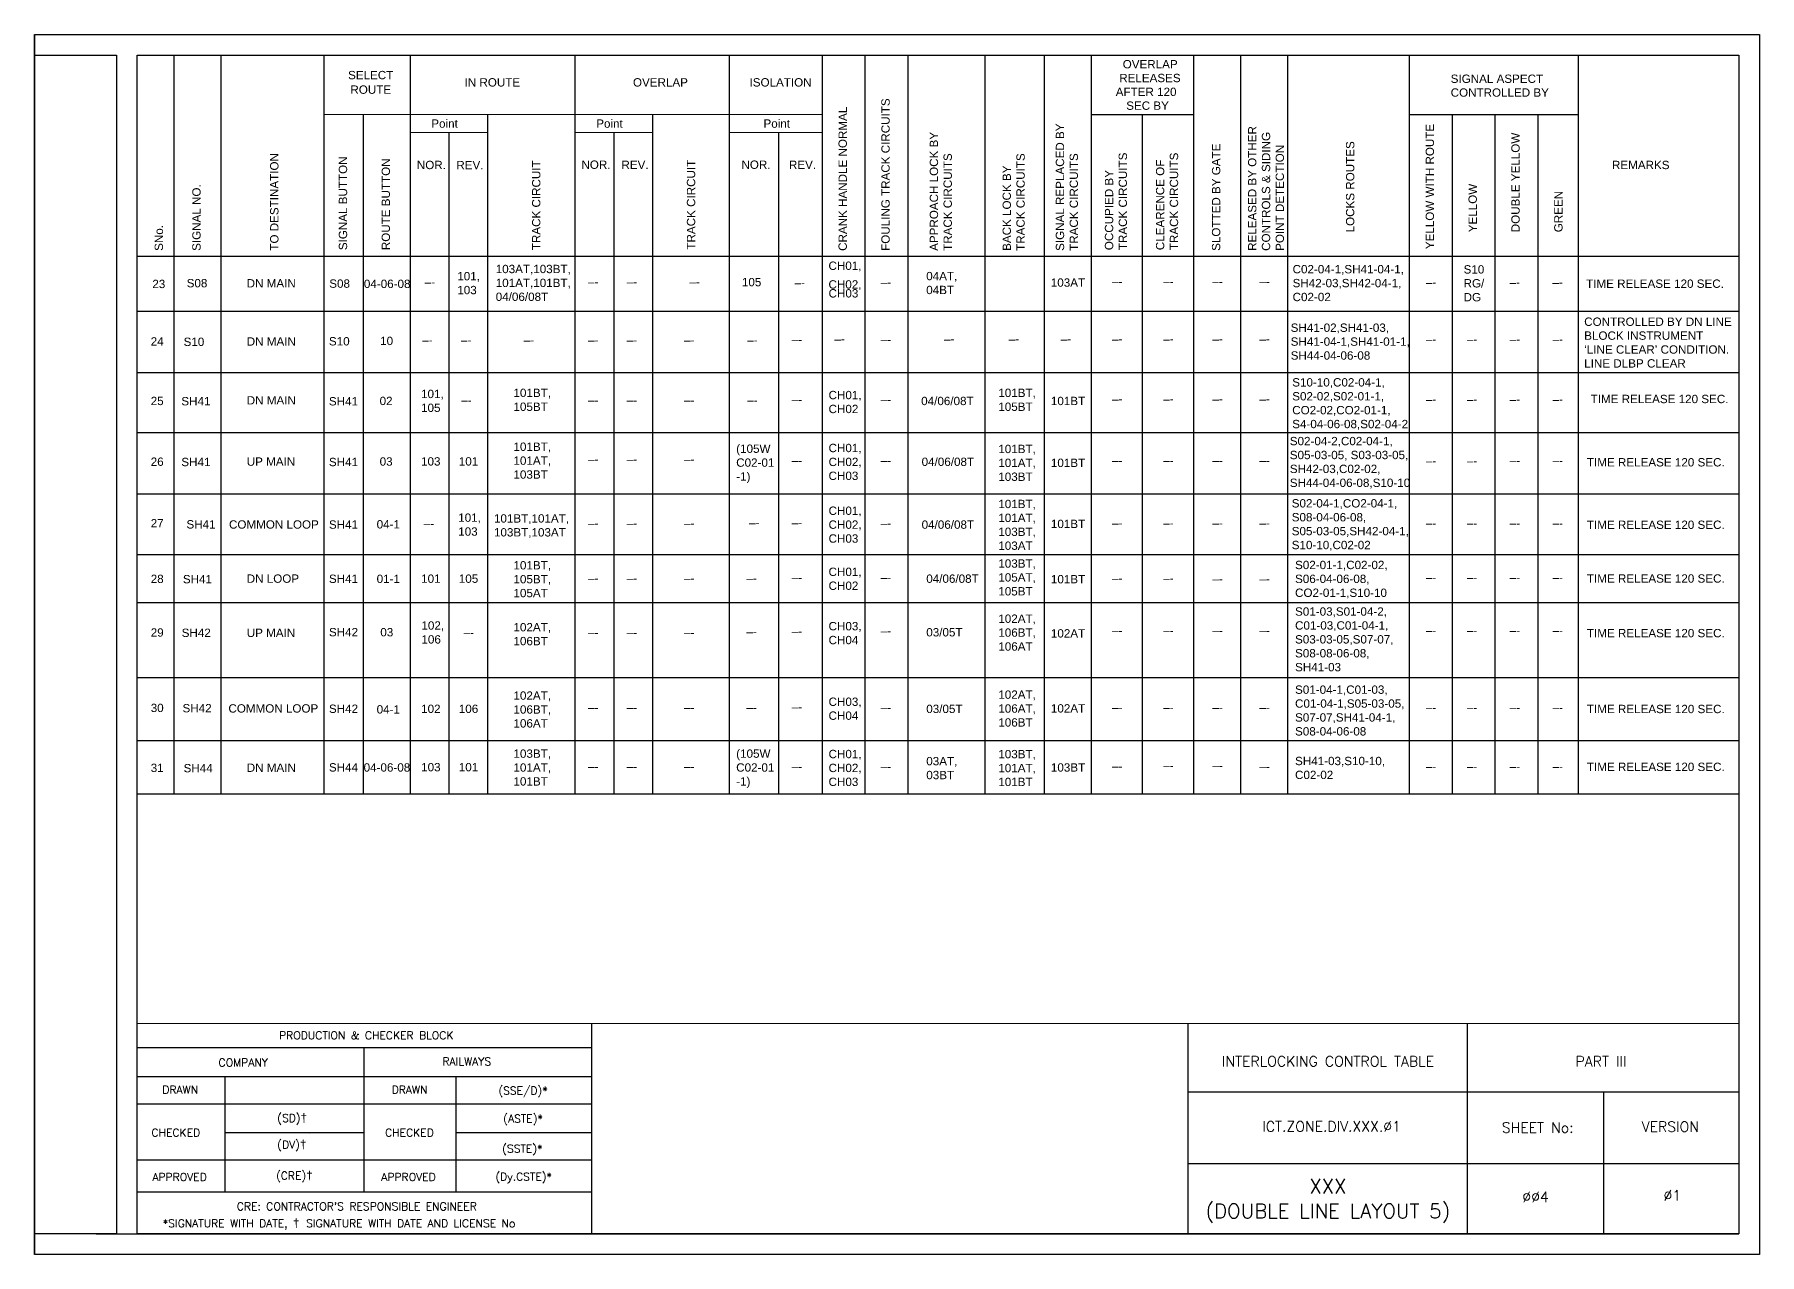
# Model space of a CAD drawing. Header units: inches. Extents: x -19 to 1640, y 43 to 732.
# Drawn here: x 1219.6 to 1639.6, y 42.8 to 339.8 of the extents above; entities that cross this region are included whole.
import ezdxf
from ezdxf.enums import TextEntityAlignment as Align

# ---------------------------------------------------------------- set-up
doc = ezdxf.new("R2010")
doc.units = ezdxf.units.IN
doc.header["$MEASUREMENT"] = 0
for name, color, linetype in [('PDF2_Text', 7, 'Continuous'), ('PDF3_Text', 7, 'Continuous'), ('PDF_Geometry', 7, 'Continuous'), ('PDF_Text', 7, 'Continuous')]:
    doc.layers.add(name, color=color, linetype=linetype)
doc.styles.add('PDF Arial', font='arial.ttf')
doc.styles.add('ROMANS', font='romans.shx', dxfattribs={"height": 2})

# ---------------------------------------------------------------- blocks, each defined once
blk = doc.blocks.new('A$C1B685902')
at = {"color": 7}
blk.add_line((0, 297), (0, 0), dxfattribs=at)
for points in [[(0, 297), (420, 297), (420, 0), (0, 0)], [(25, 292), (415, 292), (415, 5), (25, 5)]]:
    blk.add_lwpolyline(points, close=True, dxfattribs=at)
blk.add_lwpolyline([(0, 292), (20, 292), (20, 5), (0, 5)], dxfattribs=at)

msp = doc.modelspace()

# ---------------------------------------------------------------- linework, layer by layer
for p, q in [((1253.49, 334.84), (1253.49, 154.91)), ((1264.94, 334.84), (1264.94, 154.91)), ((1290.03, 334.84), (1290.03, 154.91)), ((1311.04, 334.84), (1311.04, 154.91)), ((1351.19, 334.84), (1351.19, 154.91)), ((1388.76, 334.84), (1388.76, 154.91)), ((1411.34, 334.84), (1411.34, 154.91)), ((1421.77, 334.84), (1421.77, 154.91)), ((1432.2, 334.84), (1432.2, 154.91)), ((1450.96, 334.84), (1450.96, 154.91)), ((1465.42, 334.84), (1465.42, 154.91)), ((1476.86, 334.84), (1476.86, 154.91)), ((1501.76, 334.84), (1501.76, 154.91)), ((1513.2, 334.84), (1513.2, 154.91)), ((1524.64, 334.84), (1524.64, 154.91)), ((1554.29, 334.84), (1554.29, 154.91)), ((1595.47, 334.84), (1595.47, 154.91)), ((1411.34, 320.3), (1290.24, 320.33)), ((1299.6, 320.4), (1299.6, 154.91)), ((1329.89, 320.33), (1329.89, 154.91)), ((1370.04, 320.4), (1370.04, 154.91)), ((1501.76, 320.28), (1476.86, 320.29)), ((1489.31, 320.4), (1489.31, 154.91)), ((1595.47, 320.26), (1554.29, 320.27)), ((1564.73, 320.26), (1564.73, 154.91)), ((1575.16, 320.26), (1575.16, 154.91)), ((1585.59, 320.26), (1585.59, 154.91)), ((1320.46, 316.05), (1320.46, 154.91)), ((1360.68, 315.98), (1360.68, 154.91)), ((1400.76, 315.98), (1400.76, 154.91)), ((1634.59, 285.76), (1244.59, 285.76)), ((1634.59, 272.43), (1244.59, 272.43)), ((1634.59, 257.45), (1244.59, 257.45)), ((1634.59, 242.88), (1244.59, 242.88)), ((1634.59, 227.97), (1244.59, 227.97)), ((1634.59, 213.17), (1244.59, 213.17)), ((1634.59, 201.49), (1244.59, 201.49)), ((1634.59, 183.23), (1244.59, 183.23)), ((1634.59, 167.87), (1244.59, 167.87)), ((1634.59, 154.91), (1244.59, 154.91)), ((1244.61, 99.11), (1634.59, 99.19)), ((1355.2, 99.19), (1355.2, 47.85)), ((1277.85, 93.14), (1244.6, 93.14)), ((1355.2, 93.13), (1277.85, 93.14)), ((1299.81, 93.14), (1299.81, 58.04)), ((1277.85, 86.1), (1244.6, 86.1)), ((1266.04, 58.04), (1266.04, 86.1)), ((1355.2, 86.09), (1277.85, 86.1)), ((1322.25, 58.04), (1322.25, 86.09)), ((1601.63, 82.47), (1601.63, 47.85)), ((1277.85, 79.43), (1244.6, 79.43)), ((1355.2, 79.42), (1277.85, 79.43)), ((1299.81, 72.45), (1266.04, 72.45)), ((1286.5, 72.3), (1286.5, 72.3)), ((1355.2, 72.45), (1322.25, 72.45)), ((1277.85, 65.78), (1244.6, 65.79)), ((1355.2, 65.78), (1277.85, 65.78)), ((1277.85, 58.04), (1244.6, 58.04)), ((1355.2, 58.04), (1277.84, 58.04))]:
    msp.add_line(p, q)
at = {"lineweight": -2}
for p, q in [((1500.45, 47.85), (1500.45, 99.19)), ((1500.45, 82.47), (1634.41, 82.47)), ((1500.45, 65.02), (1634.59, 65.02))]:
    msp.add_line(p, q, dxfattribs=at)
at = {"linetype": 'Continuous', "lineweight": -2}
for p, q in [((1568.53, 47.85), (1568.53, 99.19)), ((1234.59, 47.85), (1516.59, 47.85)), ((1234.59, 47.85), (1634.59, 47.85))]:
    msp.add_line(p, q, dxfattribs=at)
at = {"layer": 'PDF_Geometry', "lineweight": 15}
for points in [[(1264.94, 220.53), (1264.94, 334.91)], [(1290.03, 220.53), (1290.03, 334.91)], [(1501.76, 320.4), (1501.76, 334.84)], [(1513.2, 320.4), (1513.2, 334.84)], [(1524.64, 320.4), (1524.64, 334.84)], [(1290.24, 320.33), (1311.11, 320.33)], [(1311.11, 320.33), (1411.41, 320.33)], [(1476.93, 320.33), (1501.83, 320.33)], [(1501.76, 316.05), (1501.76, 320.4)], [(1513.2, 316.05), (1513.2, 320.4)], [(1524.64, 316.05), (1524.64, 320.4)], [(1311.11, 315.98), (1329.96, 315.98)], [(1320.46, 285.83), (1320.46, 316.05)], [(1351.26, 315.98), (1370.11, 315.98)], [(1388.76, 315.98), (1411.41, 315.98)], [(1501.76, 285.83), (1501.76, 316.05)], [(1513.2, 285.83), (1513.2, 316.05)], [(1524.64, 285.83), (1524.64, 316.05)], [(1411.34, 220.53), (1411.34, 285.76)], [(1421.77, 220.53), (1421.77, 285.76)]]:
    msp.add_lwpolyline(points, dxfattribs=at)

# ---------------------------------------------------------------- block references
msp.add_blockref('A$C1B685902', (1219.59, 42.85))

# ---------------------------------------------------------------- texts
at = {"style": 'ROMANS'}
for s, height, p in [('PRODUCTION & CHECKER BLOCK', 1.92, (1300.38, 96.2)), ('COMPANY', 1.92, (1270.42, 89.58)), ('RAILWAYS', 1.92, (1324.84, 89.84)), ('(SSE/D)*', 1.92, (1338.54, 82.75)), ('DRAWN', 1.92, (1255.07, 82.96)), ('DRAWN', 1.92, (1310.92, 82.96)), ('(ASTE)*', 1.92, (1338.54, 75.93)), ('CHECKED', 1.92, (1254.01, 72.5)), ('CHECKED', 1.92, (1310.88, 72.5)), ('(SSTE)*', 1.92, (1338.37, 68.6)), ('(Dy.CSTE)*', 1.92, (1338.7, 61.78)), ('APPROVED', 1.92, (1254.91, 61.7)), ('APPROVED', 1.92, (1310.65, 61.7)), ('XXX', 3.5, (1534.49, 59.48)), ("CRE: CONTRACTOR'S RESPONSIBLE ENGINEER", 1.92, (1298.07, 54.55)), ('(DOUBLE LINE LAYOUT 5)', 3.5, (1534.49, 53.45))]:
    msp.add_text(s, height=height, dxfattribs=at).set_placement(p, align=Align.MIDDLE_CENTER)
at = {"lineweight": -2, "style": 'ROMANS'}
for s, p in [('INTERLOCKING CONTROL TABLE', (1534.52, 89.87)), ('PART III', (1601.02, 89.87)), ('ICT.ZONE.DIV.XXX.Ø1', (1535.41, 74.03)), ('SHEET No:', (1585.59, 73.73)), ('VERSION', (1617.89, 73.96)), ('ØØ4 ', (1585.93, 56.87)), ('Ø1', (1618.35, 57.24))]:
    msp.add_text(s, height=2.5, dxfattribs=at).set_placement(p, align=Align.MIDDLE_CENTER)
at = {"char_height": 1.92, "attachment_point": 1, "style": 'ROMANS'}
for s, width, insert in [('(SD){\\fArial|b0|i0|c0|p34;\\H1.08333x;†}', 8.1172, (1278.7, 77.17)), ('(DV){\\fArial|b0|i0|c0|p34;\\H1.08333x;†}', 8.1172, (1278.7, 70.7)), ('(CRE){\\fArial|b0|i0|c0|p34;\\H1.08333x;†}', 8.1172, (1278.41, 63.17)), ('\\pi-5.76,l9.6,t9.6;*SIGNATURE WITH DATE, {\\fArial|b0|i0|c0|p34;\\H1.08333x;†  }SIGNATURE WITH DATE AND LICENSE No', 104.6362, (1246.99, 51.56))]:
    msp.add_mtext_dynamic_manual_height_columns(s, width=width, gutter_width=12.5, heights=[0], dxfattribs=dict(at, insert=insert))
at = {"layer": 'PDF2_Text', "attachment_point": 7, "style": 'PDF Arial'}
for s, insert, char_height in [('101,\\P103', (1322.53, 276.59), 2.03), ('103AT,103BT,\\P101AT,101BT,\\P04/06/08T', (1331.89, 274.95), 2.0298), ('CH01,', (1412.91, 282.16), 2.03), ('04AT,\\P04BT', (1436.71, 276.61), 2.03), ('C02-04-1,SH41-04-1,\\PSH42-03,SH42-04-1,\\PC02-02', (1525.91, 274.9), 2.0298), ('23', (1248.28, 278.08), 2.03), ('S08', (1256.64, 278.27), 2.03), ('S08', (1291.36, 278.16), 2.03), ('04-06-08', (1299.79, 278.1), 2.03), ('–-', (1314.59, 278.56), 2.03), ('–-', (1354.36, 278.6), 2.03), ('–-', (1363.8, 278.6), 2.03), ('–-', (1379.06, 278.6), 2.03), ('105', (1391.83, 278.52), 2.03), ('–-', (1404.64, 278.4), 2.03), ('CH02,', (1412.91, 277.61), 2.03), ('CH03', (1412.93, 275.79), 2.03), ('–-', (1425.63, 278.52), 2.03), ('103AT', (1467.04, 278.41), 2.03), ('–-', (1481.95, 278.68), 2.03), ('–-', (1494.41, 278.68), 2.03), ('–-', (1506.37, 278.68), 2.03), ('–-', (1517.83, 278.68), 2.03), ('–-', (1558.36, 278.49), 2.03), ('–-', (1578.76, 278.49), 2.03), ('–-', (1589.19, 278.49), 2.03), ('TIME RELEASE 120 SEC.', (1597.37, 278.14), 2.0298), ('CONTROLLED BY DN LINE\\PBLOCK INSTRUMENT \\P‘LINE CLEAR’ CONDITION.\\PLINE DLBP CLEAR', (1596.91, 258.73), 2.0298), ('S10', (1255.89, 263.99), 2.03), ('S10', (1291.28, 264.12), 2.03), ('10', (1303.75, 264.21), 2.03), ('–-', (1314, 264.44), 2.03), ('–-', (1323.44, 264.44), 2.03), ('–-', (1338.72, 264.44), 2.03), ('–-', (1354.37, 264.44), 2.03), ('–-', (1363.81, 264.44), 2.03), ('–-', (1377.76, 264.44), 2.03), ('–-', (1393.12, 264.44), 2.03), ('–-', (1403.96, 264.56), 2.03), ('–-', (1414.36, 264.7), 2.03), ('–-', (1425.65, 264.56), 2.03), ('–-', (1441.07, 264.7), 2.03), ('–-', (1456.82, 264.7), 2.03), ('–-', (1469.45, 264.7), 2.03), ('–-', (1481.97, 264.7), 2.03), ('–-', (1494.43, 264.7), 2.03), ('–-', (1506.39, 264.7), 2.03), ('–-', (1517.84, 264.7), 2.03), ('–-', (1558.38, 264.62), 2.03), ('–-', (1568.34, 264.62), 2.03), ('–-', (1578.77, 264.62), 2.03), ('–-', (1589.2, 264.62), 2.03), ('101,\\P105', (1313.71, 247.92), 2.03), ('101BT,\\P105BT', (1336.21, 248.18), 2.03), ('CH01,\\PCH02', (1412.93, 247.64), 2.03), ('101BT,\\P105BT', (1454.26, 248.18), 2.03), ('TIME RELEASE 120 SEC.', (1598.48, 250.07), 2.0298), ('SH41', (1255.34, 249.53), 2.03), ('SH41', (1291.28, 249.51), 2.03), ('02', (1303.62, 249.6), 2.03), ('–-', (1323.5, 249.83), 2.03), ('–-', (1354.37, 249.83), 2.03), ('–-', (1363.81, 249.83), 2.03), ('–-', (1377.76, 249.83), 2.03), ('–-', (1393.12, 249.83), 2.03), ('–-', (1403.96, 249.95), 2.03), ('–-', (1425.65, 249.95), 2.03), ('04/06/08T', (1435.48, 249.59), 2.03), ('101BT', (1467.06, 249.59), 2.03), ('–-', (1481.97, 250.09), 2.03), ('–-', (1494.43, 250.09), 2.03), ('–-', (1506.39, 250.09), 2.03), ('–-', (1517.84, 250.09), 2.03), ('–-', (1558.38, 250.01), 2.03), ('–-', (1568.34, 250.01), 2.03), ('–-', (1578.77, 250.01), 2.03), ('–-', (1589.2, 250.01), 2.03), ('101BT,\\P101AT,\\P103BT', (1336.21, 231.68), 2.03), ('(105W\\PC02-01\\P-1)', (1390.44, 230.62), 2.03), ('CH01,\\PCH02,\\PCH03', (1412.93, 231.37), 2.03), ('101BT,\\P101AT,\\P103BT', (1454.26, 231.14), 2.03), ('SH41', (1255.34, 234.73), 2.03), ('SH41', (1291.28, 234.73), 2.03), ('03', (1303.63, 234.85), 2.03), ('103', (1313.71, 234.87), 2.03), ('101', (1322.9, 234.87), 2.03), ('–-', (1354.37, 235.43), 2.03), ('–-', (1363.81, 235.43), 2.03), ('–-', (1377.76, 235.43), 2.03), ('–-', (1403.96, 235.14), 2.03), ('–-', (1425.65, 235.14), 2.03), ('04/06/08T', (1435.59, 234.78), 2.03), ('101BT', (1467.06, 234.53), 2.03), ('–-', (1481.97, 235.13), 2.03), ('–-', (1494.43, 235.13), 2.03), ('–-', (1506.39, 235.13), 2.03), ('–-', (1517.84, 235.13), 2.03), ('–-', (1558.38, 235.04), 2.03), ('–-', (1568.34, 235.04), 2.03), ('–-', (1578.77, 235.12), 2.03), ('–-', (1589.2, 235.12), 2.03), ('TIME RELEASE 120 SEC.', (1597.56, 234.66), 2.0298), ('101,\\P103', (1322.76, 217.8), 2.03), ('CH01,\\PCH02,\\PCH03', (1412.93, 216.1), 2.03), ('101BT,\\P101AT,\\P103BT,\\P103AT', (1454.26, 214.36), 2.03), ('SH41', (1256.59, 219.55), 2.03), ('SH41', (1291.28, 219.5), 2.03), ('04-1', (1302.9, 219.56), 2.03), ('–-', (1314.35, 219.77), 2.03), ('–-', (1354.37, 219.86), 2.03), ('–-', (1363.81, 219.86), 2.03), ('–-', (1377.76, 219.86), 2.03), ('–-', (1393.57, 219.98), 2.03), ('–-', (1403.96, 219.98), 2.03), ('–-', (1425.65, 219.83), 2.03), ('04/06/08T', (1435.59, 219.49), 2.03), ('101BT', (1467.06, 219.66), 2.03), ('–-', (1481.97, 219.89), 2.03), ('–-', (1494.43, 219.89), 2.03), ('–-', (1506.39, 219.89), 2.03), ('–-', (1517.84, 219.89), 2.03), ('–-', (1558.38, 219.88), 2.03), ('–-', (1568.34, 219.88), 2.03), ('–-', (1578.77, 219.88), 2.03), ('–-', (1589.2, 219.88), 2.03), ('TIME RELEASE 120 SEC.', (1597.56, 219.45), 2.0298), ('101BT,\\P105BT,\\P105AT', (1336.21, 202.82), 2.03), ('CH01,\\PCH02', (1412.93, 204.61), 2.03), ('103BT,\\P105AT,\\P105BT', (1454.26, 203.25), 2.03), ('SH41', (1255.72, 206.21), 2.03), ('SH41', (1291.28, 206.3), 2.03), ('01-1', (1302.9, 206.28), 2.03), ('101', (1313.73, 206.33), 2.03), ('105', (1322.9, 206.33), 2.03), ('–-', (1354.37, 206.45), 2.03), ('–-', (1363.81, 206.45), 2.03), ('–-', (1377.76, 206.45), 2.03), ('–-', (1392.93, 206.45), 2.03), ('–-', (1403.96, 206.6), 2.03), ('–-', (1425.65, 206.67), 2.03), ('04/06/08T', (1436.72, 206.33), 2.03), ('101BT', (1467.06, 206.2), 2.03), ('–-', (1481.97, 206.47), 2.03), ('–-', (1494.43, 206.47), 2.03), ('–-', (1506.39, 206.32), 2.03), ('–-', (1517.84, 206.32), 2.03), ('–-', (1558.38, 206.67), 2.03), ('–-', (1568.34, 206.67), 2.03), ('–-', (1578.77, 206.67), 2.03), ('–-', (1589.2, 206.67), 2.03), ('TIME RELEASE 120 SEC.', (1597.56, 206.37), 2.0298), ('102AT,\\P106BT,\\P106AT', (1454.26, 189.82), 2.03), ('SH42', (1255.42, 193.15), 2.03), ('SH42', (1291.28, 193.31), 2.03), ('03', (1303.79, 193.29), 2.03), ('102,\\P106', (1313.8, 191.54), 2.03), ('–-', (1324.05, 193.21), 2.03), ('102AT,\\P106BT', (1336.21, 191.13), 2.03), ('–-', (1354.37, 193.21), 2.03), ('–-', (1363.81, 193.21), 2.03), ('–-', (1377.76, 193.21), 2.03), ('–-', (1392.93, 193.44), 2.03), ('–-', (1403.96, 193.56), 2.03), ('CH03,\\PCH04', (1412.93, 191.38), 2.03), ('–-', (1425.65, 193.62), 2.03), ('03/05T', (1436.72, 193.28), 2.03), ('102AT', (1467.06, 193.01), 2.03), ('–-', (1481.97, 193.7), 2.03), ('–-', (1494.43, 193.7), 2.03), ('–-', (1506.39, 193.7), 2.03), ('–-', (1517.84, 193.7), 2.03), ('–-', (1558.38, 193.77), 2.03), ('–-', (1568.34, 193.77), 2.03), ('–-', (1578.77, 193.77), 2.03), ('–-', (1589.2, 193.77), 2.03), ('TIME RELEASE 120 SEC.', (1597.56, 193.07), 2.0298), ('SH42', (1255.63, 174.8), 2.03), ('SH42', (1291.28, 174.66), 2.03), ('04-1', (1302.9, 174.51), 2.03), ('102', (1313.73, 174.64), 2.03), ('106', (1322.9, 174.64), 2.03), ('102AT,\\P106BT,\\P106AT', (1336.21, 171.1), 2.03), ('CH03,\\PCH04', (1412.93, 172.98), 2.03), ('03/05T', (1436.72, 174.63), 2.03), ('102AT,\\P106AT,\\P106BT', (1454.26, 171.33), 2.03), ('102AT', (1467.06, 174.75), 2.03), ('TIME RELEASE 120 SEC.', (1597.56, 174.6), 2.0298), ('–-', (1354.37, 175), 2.03), ('–-', (1363.81, 175), 2.03), ('–-', (1377.76, 175), 2.03), ('–-', (1392.93, 175), 2.03), ('–-', (1403.96, 175.12), 2.03), ('–-', (1425.65, 174.97), 2.03), ('–-', (1481.97, 175.02), 2.03), ('–-', (1494.43, 175.02), 2.03), ('–-', (1506.39, 175.02), 2.03), ('–-', (1517.84, 175.02), 2.03), ('–-', (1558.38, 174.99), 2.03), ('–-', (1568.34, 174.99), 2.03), ('–-', (1578.77, 174.99), 2.03), ('–-', (1589.2, 174.99), 2.03), ('103BT,\\P101AT,\\P101BT', (1336.21, 156.97), 2.03), ('(105W\\PC02-01\\P-1)', (1390.44, 156.39), 2.03), ('CH01,\\PCH02,\\PCH03', (1412.93, 156.87), 2.03), ('03AT,\\P03BT', (1436.72, 158.52), 2.03), ('103BT,\\P101AT,\\P101BT', (1454.26, 156.85), 2.03), ('SH44', (1255.89, 160.2), 2.03), ('SH44', (1291.28, 160.39), 2.03), ('04-06-08', (1299.73, 160.37), 2.03), ('103', (1313.73, 160.44), 2.03), ('101', (1322.9, 160.44), 2.03), ('–-', (1354.37, 160.64), 2.03), ('–-', (1363.81, 160.64), 2.03), ('–-', (1377.76, 160.64), 2.03), ('–-', (1403.96, 160.61), 2.03), ('–-', (1425.65, 160.61), 2.03), ('103BT', (1467.06, 160.37), 2.03), ('–-', (1481.97, 160.73), 2.03), ('–-', (1494.43, 160.84), 2.03), ('–-', (1506.39, 160.84), 2.03), ('–-', (1517.84, 160.59), 2.03), ('–-', (1558.38, 160.66), 2.03), ('–-', (1568.34, 160.66), 2.03), ('–-', (1578.77, 160.66), 2.03), ('–-', (1589.2, 160.66), 2.03), ('TIME RELEASE 120 SEC.', (1597.56, 160.52), 2.0298)]:
    msp.add_mtext(s, dxfattribs=dict(at, insert=insert, char_height=char_height))
for s, insert, char_height, width in [('S10\\PRG/\\PDG', (1567.54, 274.85), 2.03, 7.0406), ('101BT,101AT,\\P103BT,103AT', (1331.46, 217.26), 2.0298, 17.4792)]:
    msp.add_mtext(s, dxfattribs=dict(at, insert=insert, char_height=char_height, width=width))
at = {"layer": 'PDF3_Text', "char_height": 2.0298, "attachment_point": 7, "style": 'PDF Arial'}
for s, insert in [('SH41-02,SH41-03,\\PSH41-04-1,SH41-01-1,\\PSH44-04-06-08', (1525.44, 260.66)), ('S10-10,C02-04-1,\\PS02-02,S02-01-1, \\PCO2-02,CO2-01-1,\\PS4-04-06-08,S02-04-2', (1525.82, 243.62)), ('S02-04-2,C02-04-1,\\PS05-03-05, S03-03-05,\\PSH42-03,C02-02, \\PSH44-04-06-08,S10-10', (1525.23, 229.32)), ('S02-04-1,CO2-04-1,\\PS08-04-06-08,\\PS05-03-05,SH42-04-1,\\PS10-10,C02-02', (1525.7, 214.17)), ('S02-01-1,C02-02,\\PS06-04-06-08,\\PCO2-01-1,S10-10', (1526.51, 202.55)), ('S01-03,S01-04-2,\\PC01-03,C01-04-1,\\PS03-03-05,S07-07,\\PS08-08-06-08,\\PSH41-03', (1526.51, 184.79)), ('S01-04-1,C01-03,\\PC01-04-1,S05-03-05,\\PS07-07,SH41-04-1,\\PS08-04-06-08', (1526.51, 169.16)), ('SH41-03,S10-10,\\PC02-02', (1526.51, 158.56))]:
    msp.add_mtext(s, dxfattribs=dict(at, insert=insert))
at = {"layer": 'PDF_Text', "attachment_point": 7, "style": 'PDF Arial'}
for s, insert, char_height in [('OVERLAP', (1484.55, 331.57), 2.027), ('SELECT', (1295.94, 328.92), 2.027), ('IN ROUTE', (1324.31, 327.15), 2.027), ('OVERLAP', (1365.31, 327.15), 2.027), ('ISOLATION', (1393.69, 327.15), 2.027), ('RELEASES', (1483.7, 328.21), 2.027), ('SIGNAL ASPECT', (1564.4, 328.03), 2.0273), ('ROUTE', (1296.51, 325.38), 2.027), ('AFTER 120', (1482.85, 324.84), 2.027), ('SEC BY', (1485.4, 321.48), 2.027), ('CONTROLLED BY', (1564.4, 324.67), 2.0273), ('Point', (1316.21, 317.12), 2.027), ('Point', (1356.36, 317.12), 2.027), ('Point', (1397.09, 317.12), 2.027), ('NOR.', (1312.69, 307.04), 2.027), ('REV.', (1322.31, 307.04), 2.027), ('NOR.', (1352.76, 307.11), 2.027), ('REV.', (1362.5, 307.11), 2.027), ('NOR.', (1391.72, 307.11), 2.027), ('REV.', (1403.28, 307.11), 2.027), ('REMARKS', (1603.68, 307.04), 2.027), ('DN MAIN', (1271.25, 278.26), 2.027), ('24', (1247.89, 264.12), 2.027), ('DN MAIN', (1271.27, 264.1), 2.027), ('25', (1247.89, 249.6), 2.027), ('DN MAIN', (1271.27, 249.77), 2.027), ('26', (1247.89, 234.8), 2.027), ('UP MAIN', (1271.27, 234.83), 2.027), ('27', (1247.89, 219.86), 2.027), ('COMMON LOOP', (1266.95, 219.52), 2.0273), ('28', (1247.89, 206.28), 2.027), ('DN LOOP', (1271.27, 206.34), 2.027), ('29', (1247.89, 193.22), 2.027), ('UP MAIN', (1271.27, 193.14), 2.027), ('30', (1247.89, 174.87), 2.027), ('COMMON LOOP', (1266.81, 174.74), 2.0273), ('31', (1247.89, 160.27), 2.027), ('DN MAIN', (1271.27, 160.34), 2.027)]:
    msp.add_mtext(s, dxfattribs=dict(at, insert=insert, char_height=char_height))
at = {"layer": 'PDF_Text', "attachment_point": 7, "rotation": 90, "style": 'PDF Arial'}
for s, insert, char_height in [('FOULING TRACK CIRCUITS', (1427.84, 287.17), 2.0273), ('CRANK HANDLE NORMAL', (1417.41, 287.17), 2.0273), ('APPROACH LOCK BY', (1439.62, 287.17), 2.0273), ('SIGNAL REPLACED BY', (1470.31, 287.17), 2.0273), ('RELEASED BY OTHER', (1517.12, 287.17), 2.0273), ('CONTROLS & SIDING', (1520.48, 287.17), 2.0273), ('YELLOW WITH ROUTE', (1560.37, 287.58), 2.0273), ('DOUBLE YELLOW', (1581.23, 291.7), 2.0273), ('TRACK CIRCUITS', (1485.62, 287.34), 2.0273), ('TRACK CIRCUITS', (1498.07, 287.34), 2.0273), ('SLOTTED BY GATE', (1508.33, 287.17), 2.0273), ('POINT DETECTION', (1523.84, 287.17), 2.0273), ('LOCKS ROUTES', (1540.97, 291.67), 2.0273), ('TO DESTINATION', (1279.02, 287.22), 2.0273), ('SIGNAL BUTTON', (1295.74, 287.34), 2.0273), ('ROUTE BUTTON', (1306.17, 287.34), 2.0273), ('TRACK CIRCUIT', (1342.79, 287.34), 2.0273), ('TRACK CIRCUIT', (1380.49, 287.48), 2.0273), ('TRACK CIRCUITS', (1442.98, 287.17), 2.0273), ('BACK LOCK BY', (1457.36, 287.17), 2.0273), ('TRACK CIRCUITS', (1460.72, 287.17), 2.0273), ('TRACK CIRCUITS', (1473.68, 287.17), 2.0273), ('OCCUPIED BY', (1482.26, 287.34), 2.0273), ('CLEARENCE OF', (1494.7, 287.34), 2.0273), ('SIGNAL NO.', (1260.07, 287.17), 2.027), ('YELLOW', (1570.8, 291.7), 2.027), ('GREEN', (1591.67, 291.7), 2.027), ('SNo.', (1250.9, 287.17), 2.027)]:
    msp.add_mtext(s, dxfattribs=dict(at, insert=insert, char_height=char_height))

doc.saveas('drawing.dxf')
